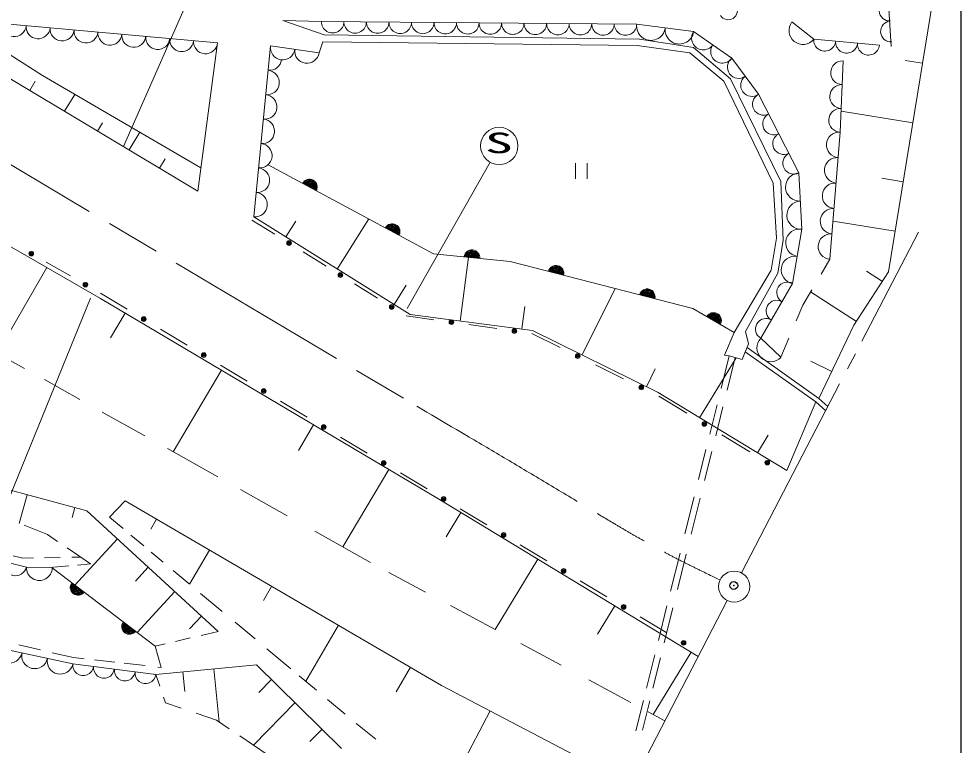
# Model space of a CAD drawing. Units: millimetres, scale not verified. Extents: x 40000 to 680000, y 20000 to 380000.
# Drawn here: x 518427 to 579000, y 242315 to 289041 of the extents above; entities that cross this region are included whole.
import ezdxf
from ezdxf.enums import TextEntityAlignment as Align

# ---------------------------------------------------------------- set-up
doc = ezdxf.new("R2010")
doc.units = ezdxf.units.MM
doc.header["$LTSCALE"] = 1000
doc.header["$PDMODE"] = 32
doc.header["$PDSIZE"] = 500
doc.linetypes.add('CHAIN', pattern=[18.5, 12, -1.5, 3.5, -1.5])
for name, color, linetype, lineweight in [('M-BGD', 7, 'Continuous', 13), ('M-BMK', 2, 'CHAIN', 13), ('M-BMK-SRVR', 3, 'Continuous', 13), ('M-STR-STRC', 7, 'Continuous', 13), ('M-TTL', 7, 'Continuous', 13), ('M-TTL-BAND', 7, 'Continuous', 25)]:
    doc.layers.add(name, color=color, linetype=linetype, lineweight=lineweight)
doc.layers.add('M-OTRS', color=6, linetype='Continuous')
doc.styles.add('ＭＳ ゴシック', font='')
doc.styles.get('ＭＳ ゴシック').set_extended_font_data('MS Gothic')

msp = doc.modelspace()

# ---------------------------------------------------------------- linework, layer by layer
at = {"layer": 'M-BGD'}
for p, q in [((574506, 287251), (574056, 294329)), ((577693, 293410), (574330, 272756)), ((531198, 287496), (514290, 289016)), ((514290, 289016), (519951, 285389)), ((512589, 288362), (529931, 277954)), ((535398, 288923), (537874, 288863)), ((538055, 288004), (535398, 288923)), ((558147, 288698), (537874, 288863)), ((561805, 288220), (558147, 288698)), ((568124, 288839), (569530, 287733)), ((558321, 287736), (538055, 288004)), ((561795, 287192), (558321, 287736)), ((564267, 286511), (561805, 288220)), ((569530, 287733), (573746, 287348)), ((529931, 277954), (531198, 287496)), ((533532, 276305), (534610, 287299)), ((534610, 287299), (537724, 286855)), ((537724, 286855), (537978, 287554)), ((558181, 287330), (537978, 287554)), ((561566, 286852), (558181, 287330)), ((564180, 285183), (561795, 287192)), ((563754, 285041), (561566, 286852)), ((565977, 284187), (564267, 286511)), ((571230, 281748), (571407, 286337)), ((575400, 286367), (576517, 286186)), ((519951, 285389), (530129, 279446)), ((519476, 285028), (519123, 284440)), ((566922, 278461), (563754, 285041)), ((567418, 278576), (564180, 285183)), ((522022, 284180), (521369, 283092)), ((568576, 279128), (565977, 284187)), ((571282, 283095), (575891, 282345)), ((523810, 282359), (523487, 281821)), ((526200, 281741), (525517, 280603)), ((570564, 273571), (571230, 281748)), ((527835, 280039), (527470, 279431)), ((545087, 273928), (534455, 279654)), ((554212, 278754), (554212, 279754)), ((554962, 279754), (554962, 278754)), ((568748, 275504), (568576, 279128)), ((573900, 278789), (575276, 278565)), ((567120, 274921), (566922, 278461)), ((567555, 274796), (567418, 278576)), ((523681, 271049), (511992, 277790)), ((543574, 270016), (533532, 276305)), ((533409, 276092), (534876, 275181)), ((536224, 276019), (535594, 275013)), ((540917, 276173), (538896, 272946)), ((570763, 276023), (574756, 275372)), ((568168, 272017), (568748, 275504)), ((566787, 272869), (567120, 274921)), ((567215, 272684), (567555, 274796)), ((536711, 274041), (538178, 273130)), ((550020, 273426), (545087, 273928)), ((520193, 273385), (521741, 272499)), ((547327, 273700), (546799, 269601)), ((561760, 270414), (550020, 273426)), ((570001, 272619), (570564, 273571)), ((517123, 267678), (520219, 273046)), ((564410, 268862), (566787, 272869)), ((565130, 268927), (567215, 272684)), ((574330, 272756), (572107, 269324)), ((572912, 272815), (573937, 272150)), ((540013, 271990), (541480, 271079)), ((566117, 268495), (568168, 272017)), ((523676, 271393), (525389, 270364)), ((543321, 271898), (542546, 270660)), ((556768, 271695), (554648, 267418)), ((568827, 270630), (569405, 271609)), ((569326, 271475), (572267, 269571)), ((545358, 258183), (523681, 271049)), ((550950, 270525), (550765, 269090)), ((564410, 268862), (561760, 270414)), ((568400, 269612), (568827, 270630)), ((524327, 268515), (525270, 270105)), ((543314, 269939), (545112, 269685)), ((551454, 269001), (543574, 270016)), ((527531, 269079), (529244, 268051)), ((547359, 269368), (549157, 269114)), ((559526, 265000), (551454, 269001)), ((572107, 269324), (569848, 264627)), ((551404, 268797), (553219, 267903)), ((563780, 267414), (564410, 268862)), ((565339, 268126), (565130, 268927)), ((567417, 267265), (566117, 268495)), ((567417, 267265), (567932, 268494)), ((564919, 267125), (565339, 268126)), ((569848, 264627), (565241, 267893)), ((517298, 267392), (518785, 266557)), ((564529, 267233), (562190, 263382)), ((563569, 265258), (564091, 267355)), ((564091, 267355), (563780, 267414)), ((563957, 265161), (564476, 267248)), ((564919, 267125), (564091, 267355)), ((569660, 264392), (565122, 267610)), ((531386, 266765), (533100, 265737)), ((555488, 266786), (557303, 265892)), ((569329, 267010), (570681, 266360)), ((528340, 261192), (531453, 266436)), ((559337, 266517), (558770, 265374)), ((520073, 265834), (522343, 264559)), ((567788, 259982), (559526, 265000)), ((559572, 264774), (561370, 263670)), ((535241, 264451), (536955, 263423)), ((562839, 262327), (563308, 264210)), ((569660, 264392), (567788, 259982)), ((570295, 263825), (569660, 264392)), ((570438, 264100), (569848, 264627)), ((523788, 263747), (526535, 262205)), ((563224, 262218), (563689, 264086)), ((536398, 261277), (537374, 262922)), ((503329, 262630), (522796, 257394)), ((563617, 262289), (565415, 261185)), ((539096, 262138), (540810, 261109)), ((566602, 262256), (565912, 261121)), ((527973, 261397), (531212, 259579)), ((562112, 259408), (562594, 261346)), ((562509, 259346), (562972, 261206)), ((539243, 255069), (542203, 260056)), ((542951, 259824), (544665, 258796)), ((532676, 258757), (535680, 257070)), ((518458, 256585), (518953, 258427)), ((562105, 248021), (545358, 258183)), ((561242, 255913), (561835, 258297)), ((561646, 255883), (562224, 258204)), ((521847, 256966), (522018, 257603)), ((525253, 258029), (524251, 256976)), ((545604, 246156), (525253, 258029)), ((546806, 257510), (548520, 256482)), ((522796, 257394), (531247, 249629)), ((524251, 256976), (525123, 256247)), ((526904, 256205), (527279, 256847)), ((545893, 255727), (546839, 257285)), ((520272, 255860), (518769, 256461)), ((520909, 255427), (520272, 255860)), ((525629, 255824), (526459, 255130)), ((537444, 256080), (541035, 254064)), ((522033, 252616), (524763, 255587)), ((550661, 255197), (552375, 254168)), ((515989, 254496), (518910, 253761)), ((518059, 254502), (518693, 254345)), ((523042, 253979), (521534, 255003)), ((521826, 254406), (522397, 254417)), ((526927, 254739), (527710, 254084)), ((529402, 252669), (530682, 254862)), ((560323, 252226), (560931, 254665)), ((560759, 252322), (561328, 254603)), ((518693, 254345), (519379, 254359)), ((520077, 254372), (521086, 254391)), ((520424, 253740), (521634, 253850)), ((522196, 253902), (523042, 253979)), ((549045, 249751), (551793, 254279)), ((518910, 253761), (520424, 253740)), ((527193, 248690), (520578, 253723)), ((525924, 252864), (526749, 253762)), ((528346, 253553), (529373, 252693)), ((542221, 253425), (544561, 252165)), ((554516, 252883), (556230, 251855)), ((526033, 249573), (528448, 252201)), ((530112, 252076), (531499, 250917)), ((534147, 251621), (534678, 252530)), ((546173, 251298), (549037, 249756)), ((555631, 249454), (556737, 251278)), ((559535, 249059), (560087, 251277)), ((559905, 248891), (560468, 251152)), ((529404, 249796), (530165, 250624)), ((532330, 250221), (533609, 249152)), ((558371, 250569), (560085, 249541)), ((531247, 249629), (530157, 249377)), ((536871, 246425), (538971, 250025)), ((521901, 247542), (515359, 248962)), ((529442, 249211), (528497, 248992)), ((519823, 248439), (518436, 248761)), ((527837, 248839), (527193, 248690)), ((527193, 248690), (527574, 247320)), ((534369, 248517), (535916, 247223)), ((550704, 248858), (553297, 247462)), ((521937, 247948), (520578, 248264)), ((522633, 247870), (521937, 247948)), ((524607, 247650), (523292, 247797)), ((558769, 245986), (559301, 248121)), ((559180, 245980), (559665, 247926)), ((559199, 244286), (561637, 248304)), ((527229, 246857), (521901, 247542)), ((526543, 247434), (525197, 247585)), ((533708, 247490), (527229, 246857)), ((527574, 247320), (527363, 247343)), ((531303, 243802), (530969, 247223)), ((539174, 242110), (533708, 247490)), ((542677, 245749), (543597, 247327)), ((527229, 246857), (527485, 246121)), ((529102, 245768), (528979, 247028)), ((533846, 245698), (534674, 246540)), ((536444, 246782), (537558, 245850)), ((557819, 239751), (545604, 246156)), ((555061, 246513), (557760, 245060)), ((527736, 245402), (527861, 245045)), ((527861, 245045), (528856, 244703)), ((533504, 242324), (536187, 245050)), ((538278, 245249), (539399, 244312)), ((558086, 243244), (558573, 245198)), ((558506, 243273), (558979, 245172)), ((529835, 244365), (531128, 243920)), ((545886, 239118), (548720, 244522)), ((558888, 244453), (559957, 243877)), ((531128, 243920), (531950, 243368)), ((540112, 243715), (540192, 243649)), ((540192, 243649), (541380, 242704)), ((532627, 242913), (534396, 241724)), ((537137, 242552), (537918, 243346))]:
    msp.add_line(p, q, dxfattribs=at)
for centre, radius in [((535794, 274611), 150), ((535794, 274611), 100), ((535794, 274611), 50), ((519226, 273938), 150), ((519226, 273938), 100), ((519226, 273938), 50), ((539095, 272560), 150), ((539095, 272560), 100), ((539095, 272560), 50), ((522709, 271946), 150), ((522709, 271946), 100), ((522709, 271946), 50), ((542397, 270509), 150), ((542397, 270509), 100), ((542397, 270509), 50), ((526460, 269722), 150), ((526460, 269722), 100), ((526460, 269722), 50), ((546236, 269527), 150), ((546236, 269527), 100), ((546236, 269527), 50), ((550280, 268956), 150), ((550280, 268956), 100), ((550280, 268956), 50), ((530315, 267408), 150), ((530315, 267408), 100), ((530315, 267408), 50), ((554353, 267344), 150), ((554353, 267344), 100), ((554353, 267344), 50), ((558438, 265333), 150), ((558438, 265333), 100), ((558438, 265333), 50), ((534170, 265094), 150), ((534170, 265094), 100), ((534170, 265094), 50), ((538025, 262780), 150), ((562494, 262980), 150), ((562494, 262980), 100), ((562494, 262980), 50), ((538025, 262780), 100), ((538025, 262780), 50), ((541880, 260467), 150), ((541880, 260467), 100), ((541880, 260467), 50), ((566539, 260495), 150), ((566539, 260495), 100), ((566539, 260495), 50), ((545735, 258153), 150), ((545735, 258153), 100), ((545735, 258153), 50), ((549591, 255839), 150), ((549591, 255839), 100), ((549591, 255839), 50), ((553446, 253526), 150), ((553446, 253526), 100), ((553446, 253526), 50), ((557301, 251212), 150), ((557301, 251212), 100), ((557301, 251212), 50), ((561156, 248898), 150), ((561156, 248898), 100), ((561156, 248898), 50)]:
    msp.add_circle(centre, radius, dxfattribs=at)
for centre, radius, start, end in [((574404, 289584), 680, 94.19725, 274.19725), ((564026, 289574), 592, 212.07167, 32.07167), ((518133, 288671), 772, 174.86421, 354.86421), ((519670, 288532), 772, 174.86421, 354.86421), ((521207, 288394), 772, 174.86421, 354.86421), ((538598, 288858), 724, 179.5312, 359.5312), ((540046, 288846), 724, 179.5312, 359.5312), ((541494, 288834), 724, 179.5312, 359.5312), ((542942, 288822), 724, 179.5312, 359.5312), ((544390, 288810), 724, 179.5312, 359.5312), ((545838, 288798), 724, 179.5312, 359.5312), ((547286, 288786), 724, 179.5312, 359.5312), ((548734, 288775), 724, 179.5312, 359.5312), ((550182, 288763), 724, 179.5312, 359.5312), ((551630, 288751), 724, 179.5312, 359.5312), ((553078, 288739), 724, 179.5312, 359.5312), ((554526, 288727), 724, 179.5312, 359.5312), ((555975, 288715), 724, 179.5312, 359.5312), ((557423, 288704), 724, 179.5312, 359.5312), ((559061, 288578), 922, 172.55999, 352.55999), ((560890, 288339), 922, 172.55999, 352.55999), ((568827, 288286), 894, 141.78995, 321.78995), ((574504, 288229), 680, 94.19725, 274.19725), ((522744, 288256), 772, 174.86421, 354.86421), ((524281, 288118), 772, 174.86421, 354.86421), ((525818, 287980), 772, 174.86421, 354.86421), ((527355, 287842), 772, 174.86421, 354.86421), ((528892, 287704), 772, 174.86421, 354.86421), ((562420, 287793), 749, 145.23646, 325.23646), ((570233, 287669), 706, 174.78939, 354.78939), ((530429, 287565), 772, 174.86421, 354.86421), ((535388, 287188), 786, 171.88419, 351.88419), ((563651, 286938), 749, 145.23646, 325.23646), ((571638, 287541), 706, 174.78939, 354.78939), ((573043, 287412), 706, 174.78939, 354.78939), ((536945, 286966), 786, 171.88419, 351.88419), ((564694, 285930), 721, 126.34112, 306.34112), ((534533, 286513), 789, 264.40209, 352.08846), ((571378, 285572), 766, 87.79033, 267.79033), ((534379, 284943), 789, 264.40209, 84.40209), ((565549, 284768), 721, 126.34112, 306.34112), ((571319, 284042), 766, 87.79033, 267.79033), ((534225, 283372), 789, 264.40209, 84.40209), ((566302, 283554), 711, 117.1954, 297.1954), ((566951, 282290), 711, 117.1954, 297.1954), ((571259, 282512), 766, 87.79033, 267.79033), ((534071, 281802), 789, 264.40209, 84.40209), ((571163, 280930), 820, 85.3411, 265.3411), ((567601, 281025), 711, 117.1954, 297.1954), ((533917, 280231), 789, 264.40209, 84.40209), ((568251, 279760), 711, 117.1954, 297.1954), ((571030, 279295), 820, 85.3411, 265.3411), ((533763, 278660), 789, 264.40209, 84.40209), ((537113, 278222), 500, 331.69225, 151.69225), ((537113, 278222), 500, 331.69225, 151.69225), ((537113, 278222), 450, 331.69225, 151.69225), ((568619, 278222), 907, 92.71492, 272.71492), ((537113, 278222), 400, 331.69225, 151.69225), ((537113, 278222), 350, 331.69225, 151.69225), ((537113, 278222), 300, 331.69225, 151.69225), ((537113, 278222), 250, 331.69225, 151.69225), ((537113, 278222), 200, 331.69225, 151.69225), ((537113, 278222), 150, 331.69225, 151.69225), ((537113, 278222), 100, 331.69225, 151.69225), ((537113, 278222), 50, 331.69225, 151.69225), ((570897, 277659), 820, 85.3411, 265.3411), ((533609, 277090), 789, 264.40209, 84.40209), ((568705, 276410), 907, 92.71492, 272.71492), ((570764, 276024), 820, 85.3411, 265.3411), ((542429, 275359), 500, 331.69225, 151.69225), ((542429, 275359), 500, 331.69225, 151.69225), ((542429, 275359), 450, 331.69225, 151.69225), ((542429, 275359), 400, 331.69225, 151.69225), ((542429, 275359), 350, 331.69225, 151.69225), ((542429, 275359), 300, 331.69225, 151.69225), ((542429, 275359), 250, 331.69225, 151.69225), ((542429, 275359), 200, 331.69225, 151.69225), ((542429, 275359), 150, 331.69225, 151.69225), ((542429, 275359), 100, 331.69225, 151.69225), ((542429, 275359), 50, 331.69225, 151.69225), ((568603, 274632), 884, 80.55197, 260.55197), ((570630, 274389), 820, 85.3411, 265.3411), ((547553, 273677), 500, 354.19866, 174.19866), ((547553, 273677), 500, 354.19866, 174.19866), ((547553, 273677), 450, 354.19866, 174.19866), ((547553, 273677), 400, 354.19866, 174.19866), ((547553, 273677), 350, 354.19866, 174.19866), ((547553, 273677), 300, 354.19866, 174.19866), ((547553, 273677), 250, 354.19866, 174.19866), ((547553, 273677), 200, 354.19866, 174.19866), ((547553, 273677), 150, 354.19866, 174.19866), ((547553, 273677), 100, 354.19866, 174.19866), ((547553, 273677), 50, 354.19866, 174.19866), ((568313, 272889), 884, 80.55197, 260.55197), ((552955, 272673), 500, 345.61144, 165.61144), ((552955, 272673), 500, 345.61144, 165.61144), ((552955, 272673), 450, 345.61144, 165.61144), ((552955, 272673), 400, 345.61144, 165.61144), ((552955, 272673), 350, 345.61144, 165.61144), ((552955, 272673), 300, 345.61144, 165.61144), ((552955, 272673), 250, 345.61144, 165.61144), ((552955, 272673), 200, 345.61144, 165.61144), ((552955, 272673), 150, 345.61144, 165.61144), ((552955, 272673), 100, 345.61144, 165.61144), ((552955, 272673), 50, 345.61144, 165.61144), ((567826, 271430), 679, 59.79245, 239.79245), ((558825, 271167), 500, 345.61144, 165.61144), ((558825, 271167), 500, 345.61144, 165.61144), ((558825, 271167), 450, 345.61144, 165.61144), ((558825, 271167), 400, 345.61144, 165.61144), ((558825, 271167), 350, 345.61144, 165.61144), ((558825, 271167), 300, 345.61144, 165.61144), ((558825, 271167), 250, 345.61144, 165.61144), ((558825, 271167), 200, 345.61144, 165.61144), ((558825, 271167), 150, 345.61144, 165.61144), ((558825, 271167), 100, 345.61144, 165.61144), ((558825, 271167), 50, 345.61144, 165.61144), ((567142, 270256), 679, 59.79245, 239.79245), ((563085, 269638), 500, 329.63516, 149.63516), ((563085, 269638), 500, 329.63516, 149.63516), ((563085, 269638), 450, 329.63516, 149.63516), ((563085, 269638), 400, 329.63516, 149.63516), ((563085, 269638), 350, 329.63516, 149.63516), ((563085, 269638), 300, 329.63516, 149.63516), ((563085, 269638), 250, 329.63516, 149.63516), ((563085, 269638), 200, 329.63516, 149.63516), ((563085, 269638), 150, 329.63516, 149.63516), ((563085, 269638), 100, 329.63516, 149.63516), ((563085, 269638), 50, 329.63516, 149.63516), ((566459, 269082), 679, 59.79245, 239.79245), ((566767, 267880), 895, 136.56245, 316.56245), ((518210, 253935), 721, 166.04057, 346.04057), ((519744, 253742), 834, 178.69508, 358.69508), ((517813, 248429), 837, 167.7595, 347.7595), ((519448, 248075), 837, 167.7595, 347.7595), ((521084, 247720), 837, 167.7595, 347.7595), ((522567, 247457), 671, 172.67128, 352.67128), ((523899, 247285), 671, 172.67128, 352.67128), ((525231, 247114), 671, 172.67128, 352.67128), ((526563, 246943), 671, 172.67128, 352.67128)]:
    msp.add_arc(centre, radius, start, end, dxfattribs=at)
at = {"layer": 'M-BMK'}
msp.add_line((512642, 282784), (544000, 264126), dxfattribs=at)
msp.add_open_spline([(544000, 264126), (547426, 262109), (550851, 260091), (554257, 258035), (556245, 256835), (558225, 255622), (560278, 254544), (561336, 253987), (562414, 253467), (563491, 252946)], degree=3, knots=[0, 0, 0, 0, 1, 1, 1, 2, 2, 2, 3, 3, 3, 3], dxfattribs=at)
at = {"layer": 'M-BMK-SRVR'}
for p, q in [((576251, 275318), (572613, 268299)), ((572198, 267496), (571695, 266527)), ((571189, 265550), (564891, 253396)), ((563965, 251611), (550575, 225772))]:
    msp.add_line(p, q, dxfattribs=at)
msp.add_circle((564410, 252516), 1000, dxfattribs=at)
at = {"layer": 'M-OTRS'}
msp.add_point((564385, 252584), dxfattribs=at)
at = {"layer": 'M-STR-STRC'}
for p, q in [((525146, 280825), (533052, 298823)), ((543381, 270398), (548714, 279821)), ((523035, 271079), (512794, 245914))]:
    msp.add_line(p, q, dxfattribs=at)
msp.add_circle((549305, 280866), 1200, dxfattribs=at)
at = {"layer": 'M-TTL'}
for centre, radius in [((522232, 252465), 500), ((522232, 252465), 500), ((522232, 252465), 450), ((522232, 252465), 400), ((522232, 252465), 350), ((522232, 252465), 300), ((522232, 252465), 250), ((522232, 252465), 200), ((522232, 252465), 150), ((522232, 252465), 100), ((522232, 252465), 50), ((525540, 249948), 500), ((525540, 249948), 500), ((525540, 249948), 450), ((525540, 249948), 400), ((525540, 249948), 350), ((525540, 249948), 300), ((525540, 249948), 250), ((525540, 249948), 200), ((525540, 249948), 150), ((525540, 249948), 100), ((525540, 249948), 50)]:
    msp.add_arc(centre, radius, 142.73262, 322.73262, dxfattribs=at)
at = {"layer": 'M-TTL-BAND'}
msp.add_line((579000, 20000), (579000, 370000), dxfattribs=at)

# ---------------------------------------------------------------- texts
at = {"layer": 'M-STR-STRC', "style": 'ＭＳ ゴシック', "width": 2}
msp.add_text('S', height=1320, rotation=0.014, dxfattribs=at).set_placement((548387, 280003), align=Align.BOTTOM_LEFT)

doc.saveas('drawing.dxf')
